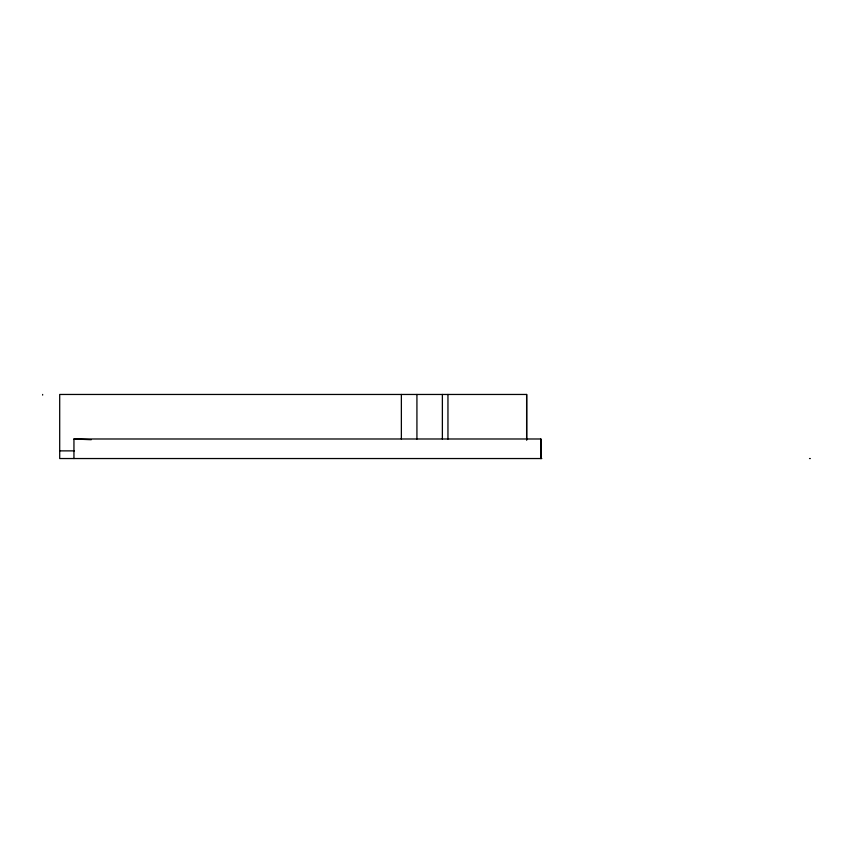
<?xml version="1.0" encoding="UTF-8"?>
<svg xmlns="http://www.w3.org/2000/svg" width="853" height="853" viewBox="0 0 853 853"><rect width="100%" height="100%" fill="white"/><g stroke="black" fill="none" stroke-linecap="round" stroke-linejoin="round"><path stroke-width="1.28" d="M73.944 458.541L73.944 438.986L540.866 438.986L540.919 458.541L540.866 438.986M59.699 450.874L74.318 450.874M541.804 458.541L59.699 458.541L59.699 394.459L526.674 394.459L526.674 440.233M809.508 458.541L810.35 458.541M73.944 438.986L91.239 439.711M526.621 394.459L526.621 439.071M447.953 394.459L447.953 439.071M442.376 394.459L442.376 439.071M416.925 394.459L416.925 439.071M401.368 394.459L401.368 439.071M42.65 394.459L42.65 395.099"/></g></svg>
